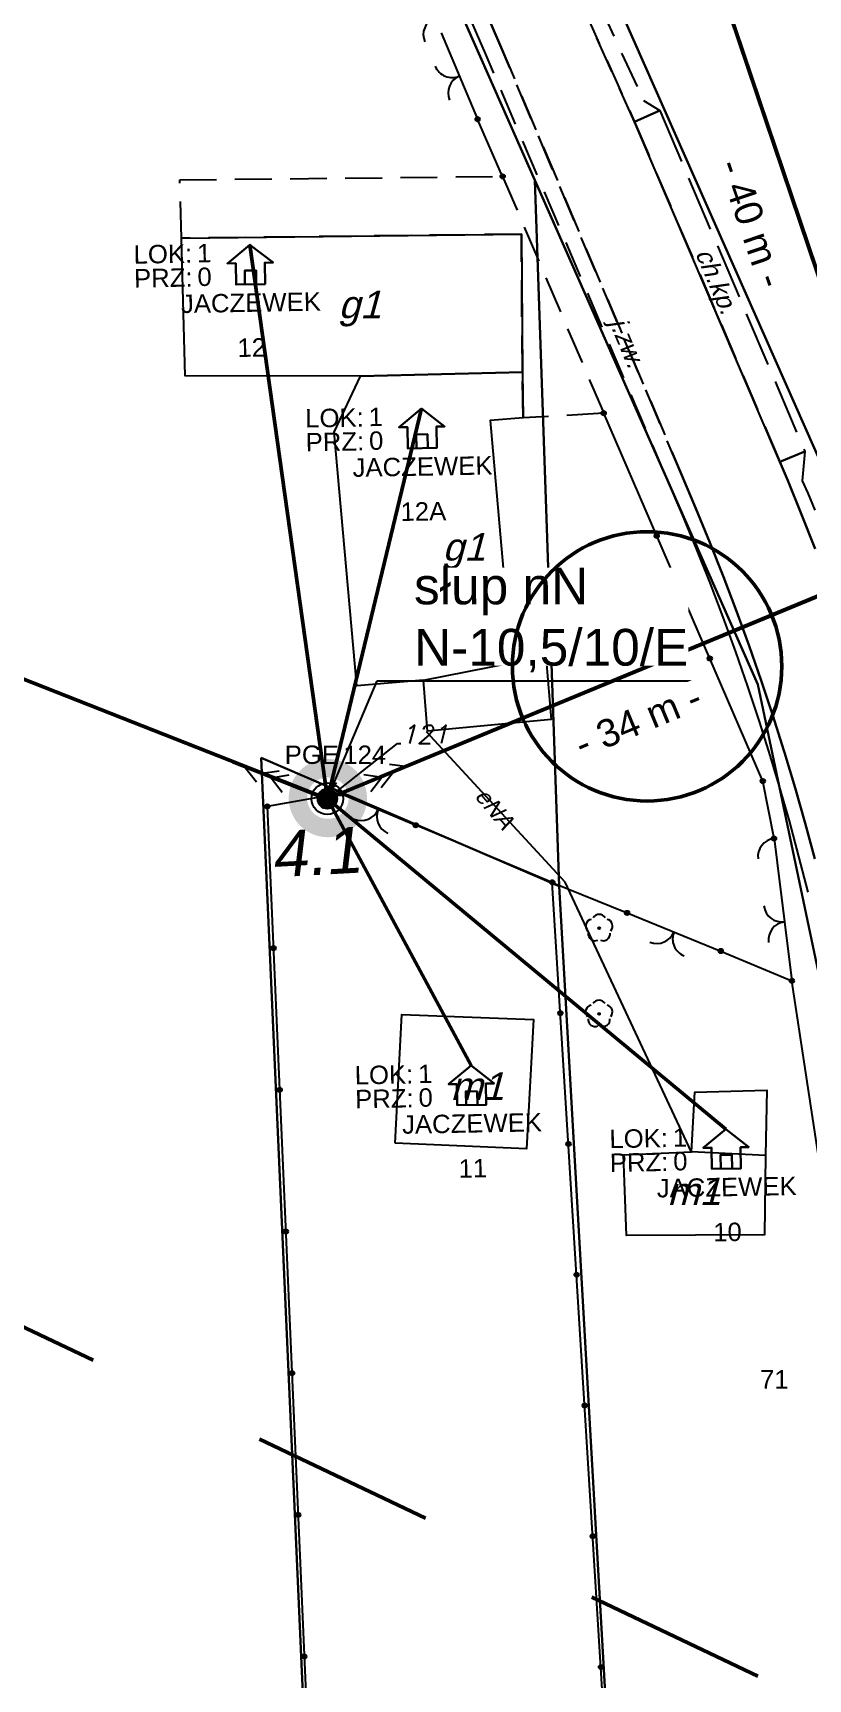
# Model space of a CAD drawing. Header units: metres. Extents: x 7542702 to 7555152, y 5804026 to 5815503.
# Drawn here: x 7549953.7 to 7549995.8, y 5805635.6 to 5805725.1 of the extents above; entities that cross this region are included whole.
import ezdxf
from ezdxf import colors
from ezdxf.entities.mleader import LeaderData, LeaderLine
from ezdxf.enums import TextEntityAlignment as Align
from ezdxf.math import Vec2, Vec3

# ---------------------------------------------------------------- set-up
doc = ezdxf.new("R2010")
doc.units = ezdxf.units.M
for name, pattern in [('4001', [0]), ('4002', [2, 1, -1]), ('4003', [3, 2, -1]), ('4004', [4, 3, -1])]:
    doc.linetypes.add(name, pattern=pattern)
doc.layers.add('!tele', color=30, linetype='Continuous', lineweight=50, plot=False)
for name, color, linetype, lineweight in [('!trafo', 6, '4002', 50), ('_KABEL_ABONENCKI_NAPOWIETRZNY', 104, 'Continuous', 50), ('_MUFA', 202, 'Continuous', 30), ('_numery slupow etap 4 cz. 2', 7, 'Continuous', 40), ('_PA_OPCJONALNE', 1, 'Continuous', 30), ('_PRZEWIESZENIA', 6, 'Continuous', 50), ('_SIEC_NAPOWIETRZNA', 5, 'Continuous', 50), ('_SLUP_DZIERZAWIONY_ENERGETYCZNY', 1, 'Continuous', 30)]:
    doc.layers.add(name, color=color, linetype=linetype, lineweight=lineweight)
for name, color, linetype in [('_MM mufy', 3, 'Continuous'), ('_MM opisy', 7, 'Continuous'), ('_MM slupy', 5, 'Continuous'), ('Budynki', 7, 'Continuous'), ('Budynki_projektowane', 1, 'Continuous'), ('Drogi', 135, 'Continuous'), ('Dzialki', 165, 'Continuous'), ('Elementy_budynkow', 7, 'Continuous'), ('Linie_napowietrzne', 184, 'Continuous'), ('makro-numeracja-punktow', 7, 'Continuous'), ('Ogrodzenia', 184, 'Continuous'), ('Roslinnosc', 104, 'Continuous'), ('SYSTEM', 250, 'Continuous'), ('Uz_Energia', 1, 'Continuous')]:
    doc.layers.add(name, color=color, linetype=linetype)
doc.layers.add('DIM', color=7, linetype='Continuous', plot=False)
doc.layers.get('_MUFA').off()
doc.styles.add('DYN_DIM', font='arial.ttf')
doc.styles.add('GeodText', font='romans.shx', dxfattribs={"oblique": 14.323945})
doc.styles.get("Standard").update_dxf_attribs({"font": 'arial.ttf'})
doc.dimstyles.new('opis linie', dxfattribs={"dimtxt": 1.5, "dimasz": 0.18, "dimexe": 0.18, "dimexo": 0.0625, "dimgap": 2.5, "dimtad": 4, "dimdec": 0, "dimzin": 0, "dimdsep": 46, "dimtxsty": 'Standard', "dimcen": 0.09, "dimse1": 1, "dimse2": 1, "dimsd1": 1, "dimsd2": 1, "dimclrt": 256, "dimadec": 0, "dimazin": 0, "dimtfac": 1, "dimtdec": 0, "dimtofl": 0, "dimtmove": 0, "dimatfit": 3, "dimfxl": 1, "dimtfill": 1, "dimtolj": 1, "dimtzin": 0, "dimarcsym": 0})
doc.dimstyles.get("Standard").update_dxf_attribs({"dimtxt": 0.18, "dimasz": 0.18, "dimexe": 0.18, "dimexo": 0.0625, "dimgap": 0.09, "dimtad": 0, "dimtih": 1, "dimtoh": 1, "dimdec": 4, "dimzin": 0, "dimdsep": 46, "dimtxsty": 'Standard', "dimcen": 0.09, "dimadec": 0, "dimazin": 0, "dimtfac": 1, "dimtdec": 4, "dimtofl": 0, "dimtmove": 0, "dimatfit": 3, "dimfxl": 1, "dimtolj": 1, "dimtzin": 0, "dimarcsym": 0})

# ---------------------------------------------------------------- blocks, each defined once
blk = doc.blocks.new('1422')
at = {"layer": 'Roslinnosc', "color": 104, "linetype": 'Continuous'}
blk.add_circle((0, 0), 0.1, dxfattribs=at)
for centre, start, end in [((-0.71, 0.23), 102.5, 221.75), ((0, 0.75), 30.19, 149.77), ((0.71, 0.23), 318.3, 77.49), ((-0.44, -0.61), 174.33, 293.45), ((0.44, -0.61), 246.24, 5.74)]:
    blk.add_arc(centre, 0.75, start, end, dxfattribs=at)
blk = doc.blocks.new('2283')
at = {"layer": 'Ogrodzenia', "color": 184, "linetype": 'Continuous'}
blk.add_line((0, 0), (0, 1), dxfattribs=at)
blk = doc.blocks.new('1283')
at = {"layer": 'Ogrodzenia', "color": 184, "linetype": 'Continuous'}
for centre, start, end in [((0, 2), 270, 0), ((0, -2), 0, 90)]:
    blk.add_arc(centre, 2, start, end, dxfattribs=at)
blk = doc.blocks.new('1281')
at = {"layer": 'Ogrodzenia', "color": 184, "linetype": 'Continuous'}
for radius in [0.24, 0.16, 0.08]:
    blk.add_circle((0, 0), radius, dxfattribs=at)
blk = doc.blocks.new('1284')
at = {"layer": 'Ogrodzenia', "color": 184, "linetype": 'Continuous'}
blk.add_arc((0, 2), 2, 270, 0, dxfattribs=at)
blk = doc.blocks.new('2284')
at = {"layer": 'Ogrodzenia', "color": 184, "linetype": 'Continuous'}
blk.add_line((0, 0), (0, 1), dxfattribs=at)
blk = doc.blocks.new('1367')
at = {"layer": 'Linie_napowietrzne', "color": 30, "linetype": 'Continuous'}
for p, q in [((-1, 7.8), (0, 9.53)), ((0, 0.5), (0, 10.5)), ((0, 7.8), (1.04, 5.99))]:
    blk.add_line(p, q, dxfattribs=at)
blk = doc.blocks.new('ADRES')
for points in [[(0.788, -2.148), (0.788, -2.148), (0.788, -0.992), (1.24, -0.992), (0, 0), (-1.24, -0.992), (-0.788, -0.992), (-0.788, -2.148), (0.788, -2.148), (0.788, -2.148)], [(-0.308, -2.148), (-0.308, -1.401), (0.308, -1.401), (0.308, -2.148)]]:
    blk.add_lwpolyline(points)
at = {"color": 212, "insert": (-3.147, -0.425), "char_height": 1, "width": 1e-16, "attachment_point": 6}
blk.add_mtext('LOK:  ', dxfattribs=at)
at = {"color": 4, "insert": (-3.147, -1.715), "char_height": 1, "width": 1e-16, "attachment_point": 6}
blk.add_mtext('PRZ: ', dxfattribs=at)
at = {"color": 7}
for tag, flags, p in [('ID_OBSZARU', 13, (29.072, 23.058)), ('WOJEWODZTWO', 13, (23.292, 19.95)), ('POWIAT', 13, (29.072, 18.509)), ('GMINA', 13, (29.072, 16.798)), ('TERC', 13, (29.072, 15.222)), ('SIMC', 13, (29.072, 13.421)), ('ULIC', 13, (29.072, 11.763)), ('SZEROKOSC_GEOGRAFICZNA', 13, (18.709, 10.184)), ('DLUGOSC_GEOGRAFICZNA', 13, (29.072, 8.247)), ('KATEGORIA_STAWKI_JEDNOSTKOWEJ_100', 13, (29.072, 4.774)), ('KWOTA_STAWKI_JEDNOSTKOWEJ_100', 13, (29.072, 2.893)), ('DOFINANSOWANIE_95', 13, (29.072, 0.866)), ('MIEJSCOWOSC', 12, (0, -3.645)), ('ULICA', 12, (0, -4.879)), ('NR_PORZADKOWY', 12, (0, -6.087))]:
    blk.add_attdef(tag, text='', height=1, dxfattribs=dict(at, flags=flags)).set_placement(p, align=Align.CENTER)
at = {"color": 1}
for tag, flags, p in [('ID_PA', 5, (29.072, 21.572)), ('RODZAJ_OBIEKTU', 5, (29.072, 6.626)), ('ZAPAS', 13, (29.072, -2.621))]:
    blk.add_attdef(tag, text='', height=1, dxfattribs=dict(at, flags=flags)).set_placement(p, align=Align.CENTER)
at = {"color": 212, "flags": 12}
blk.add_attdef('LICZBA_LOKALI', text='', height=1, dxfattribs=at).set_placement((-2.883, -0.425), align=Align.MIDDLE_LEFT)
at = {"color": 150, "flags": 12}
for tag, p in [('MUFA', (1.783, -0.925)), ('NUMER_WLOKNA', (1.859, -2.195))]:
    blk.add_attdef(tag, p, '', height=1, dxfattribs=at)
at = {"color": 7, "style": 'DYN_DIM', "flags": 13}
blk.add_attdef('ODC_FUNKCJONALNY', text='', height=1, dxfattribs=at).set_placement((29.072, -1.007), align=Align.CENTER)
at = {"color": 4, "flags": 12}
blk.add_attdef('LICZBA_SED_W_DANYM_PA', text='', height=1, dxfattribs=at).set_placement((-2.883, -1.715), align=Align.MIDDLE_LEFT)
blk = doc.blocks.new('1047')
at = {"layer": 'SYSTEM', "color": 250, "linetype": 'Continuous'}
blk.add_line((0, 1), (0, 11), dxfattribs=at)
blk = doc.blocks.new('1046')
at = {"layer": 'SYSTEM', "color": 250, "linetype": 'Continuous'}
for p, q in [((0, 1), (0, 11)), ((-1, 4.8), (0, 6.5)), ((1, 4.8), (0, 6.5))]:
    blk.add_line(p, q, dxfattribs=at)
blk = doc.blocks.new('SLUP_DZIERZAWIONY')
h = blk.add_hatch(color=256)
h.dxf.hatch_style = 1
h.paths.add_polyline_path([(0.527, 0, 1), (-0.527, 0, 1)])
at = {"lineweight": 30}
blk.add_circle((0, 0), 0.527, dxfattribs=at)
at = {"color": 7, "style": 'DYN_DIM', "flags": 13}
blk.add_attdef('ODC_FUNKCJONALNY', text='', height=1, dxfattribs=at).set_placement((0.359, 3.33), align=Align.CENTER)
at = {"color": 7, "flags": 12}
blk.add_attdef('WLASCICIEL', text='', height=1, dxfattribs=at).set_placement((0.631, 1.893), align=Align.RIGHT)
blk.add_attdef('SLUP_NUMER', (0.867, 1.893), '', height=1, dxfattribs=at)
blk.add_attdef('TYP', text='', height=1, dxfattribs=at).set_placement((0, -2.825), align=Align.CENTER)
blk = doc.blocks.new('MUFA_II')
at = {"layer": '_MM mufy'}
h = blk.add_hatch(color=256, dxfattribs=at)
h.dxf.hatch_style = 1
h.paths.add_polyline_path([(2.152, 0.122, 1), (-2.098, -0.052, 1)])
h.paths.add_polyline_path([(-1.099, -0.011, -1), (1.153, 0.081, -1)], flags=16)
h.paths.add_polyline_path([(-0.829, 0, -1), (0.883, 0.07, -1)], flags=0)
blk = doc.blocks.new('ZN')
at = {"layer": '_MM slupy', "transparency": 33554687}
h = blk.add_hatch(color=256, dxfattribs=at)
h.dxf.hatch_style = 1
h.paths.add_polyline_path([(0, -0.857), (0, 0.857, 1)])
at = {"layer": '_MM slupy'}
blk.add_circle((0, 0), 0.857, dxfattribs=at)
blk = doc.blocks.new('E')
at = {"layer": '_MM slupy'}
h = blk.add_hatch(color=256, dxfattribs=at)
h.dxf.hatch_style = 1
h.paths.add_polyline_path([(0.266, 0.372, 1), (-0.266, -0.372, 1)])
for radius in [0.857, 0.457]:
    blk.add_circle((0, 0), radius, dxfattribs=at)
blk = doc.blocks.new('*D173')
at = {"layer": 'Defpoints', "color": 0}
for p in [(7550001.52, 5805696.65), (7549969.387, 5805684.184), (7549969.674, 5805683.491)]:
    blk.add_point(p, dxfattribs=at)
at = {"layer": 'DIM', "insert": (7549986.558, 5805687.745), "char_height": 1.5, "attachment_point": 5, "rotation": 22.45101, "bg_fill": 3, "box_fill_scale": 1.1, "bg_fill_color": 9, "bg_fill_true_color": 13158600, "bg_fill_transparency": 0}
blk.add_mtext('\\A1;- 34 m -', dxfattribs=at)
blk = doc.blocks.new('*D174')
at = {"layer": 'Defpoints', "color": 0}
for p in [(7549928.641, 5805700.457), (7549928.366, 5805699.759), (7549969.674, 5805683.491)]:
    blk.add_point(p, dxfattribs=at)
at = {"layer": 'DIM', "insert": (7549948.104, 5805689.299), "char_height": 1.5, "attachment_point": 5, "rotation": 338.50386, "bg_fill": 3, "box_fill_scale": 1.1, "bg_fill_color": 9, "bg_fill_true_color": 13158600, "bg_fill_transparency": 0}
blk.add_mtext('\\A1;- 44 m -', dxfattribs=at)
blk = doc.blocks.new('*D184')
at = {"layer": 'Defpoints', "color": 0}
for p in [(7549988.743, 5805734.513), (7549989.454, 5805734.753), (7550001.52, 5805696.65)]:
    blk.add_point(p, dxfattribs=at)
at = {"layer": 'DIM', "insert": (7549992.748, 5805714.777), "char_height": 1.5, "attachment_point": 5, "rotation": 288.64714, "bg_fill": 3, "box_fill_scale": 1.1, "bg_fill_color": 9, "bg_fill_true_color": 13158600, "bg_fill_transparency": 0}
blk.add_mtext('\\A1;- 40 m -', dxfattribs=at)
blk = doc.blocks.new('q')
at = {"layer": '_MM slupy'}
blk.add_blockref('ZN', (0, 0), dxfattribs=at)
at = {"layer": '_MM opisy'}
ml = blk.add_multileader_mtext('Standard', dxfattribs=at)
ml.set_content('\\pxql;słup nN\\PP-10/ZN', color=256)
ml.set_leader_properties()
ml.build(insert=Vec2(0, 0))
ml.multileader.update_dxf_attribs({"has_text_frame": 1, "text_left_attachment_type": 5, "text_right_attachment_type": 5, "dogleg_length": 1, "arrow_head_size": 1})
ctx = ml.context
ctx.base_point, ctx.char_height, ctx.arrow_head_size, ctx.landing_gap_size, ctx.plane_origin = Vec3(3.754, 5.901), 2, 1, 1, Vec3(1.717, -1.42)
ctx.left_attachment, ctx.right_attachment = 5, 5
notes = []
notes.append((ctx, [(0, (1, 1, 0), (2.754, 5.901), (1, 0), 1, [(0, [(0, 0), (2.754, 5.901)], 0, [])])]))
ctx.mtext.insert, ctx.mtext.flow_direction = Vec3(4.754, 11.703), 5
ctx.mtext.has_bg_fill, ctx.mtext.bg_color, ctx.mtext.bg_scale_factor, ctx.mtext.bg_transparency, ctx.mtext.use_window_bg_color = 1, -1023410175, 1, 0, 1
for ctx, leaders in notes:
    for number, flags, end, landing, length, lines in leaders:
        leader = LeaderData()
        leader.index, (leader.has_last_leader_line, leader.has_dogleg_vector, leader.attachment_direction) = number, flags
        leader.last_leader_point, leader.dogleg_vector, leader.dogleg_length = Vec3(end), Vec3(landing), length
        for number, points, colour, breaks in lines:
            line = LeaderLine()
            line.index, line.vertices, line.color, line.breaks = number, Vec3.list(points), colors.encode_raw_color(colour), breaks
            leader.lines.append(line)
        ctx.leaders.append(leader)

msp = doc.modelspace()

# ---------------------------------------------------------------- linework, layer by layer
at = {"layer": '!tele', "elevation": 142.33}
msp.add_lwpolyline([(7549932.796, 5805802.185), (7549973.35, 5805778.88), (7549988.743, 5805734.513), (7550001.52, 5805696.65), (7550011.499, 5805662.56), (7550042.39, 5805662.092), (7550072.263, 5805661.67), (7550095.77, 5805639.131), (7550131.022, 5805607.342), (7550177.553, 5805591.714), (7550226.66, 5805569.9), (7550259.5, 5805546.21), (7550307.73, 5805547.85), (7550356.119, 5805549.104)], dxfattribs=at)
at = {"layer": '!tele'}
msp.add_lwpolyline([(7549928.366, 5805699.759), (7549969.674, 5805683.491), (7550001.52, 5805696.65)], dxfattribs=at)
at = {"layer": '!trafo', "ltscale": 10}
msp.add_lwpolyline([(7549210.971, 5805971.742), (7549186.513, 5805890.923), (7549758.635, 5805772.476), (7549780.177, 5805723.462), (7549839.54, 5805708.795), (7550034.639, 5805616.037), (7550225.719, 5805531.112), (7550299.469, 5805504.294), (7550434.677, 5805495.355), (7550436.912, 5805580.279), (7550233.541, 5805622.741), (7550079.336, 5805684.2), (7550017.878, 5805761.302), (7549900.998, 5805869.425)], close=True, dxfattribs=at)
at = {"layer": '_KABEL_ABONENCKI_NAPOWIETRZNY'}
for points in [[(7549965.465, 5805713.603), (7549969.674, 5805683.491)], [(7549974.791, 5805704.697), (7549969.674, 5805683.491)], [(7549977.48, 5805668.988), (7549969.674, 5805683.491)], [(7549991.321, 5805665.528), (7549969.674, 5805683.491)]]:
    msp.add_lwpolyline(points, dxfattribs=at)
at = {"layer": '_SIEC_NAPOWIETRZNA'}
for points in [[(7550001.508, 5805696.664), (7549988.743, 5805734.513), (7549973.35, 5805778.88), (7549932.796, 5805802.185)], [(7549969.674, 5805683.491), (7549928.366, 5805699.759)], [(7550001.508, 5805696.664), (7549969.674, 5805683.491)]]:
    msp.add_lwpolyline(points, dxfattribs=at)
at = {"layer": 'Budynki', "color": 7, "linetype": '4001'}
for points in [[(7549961.75, 5805713.96, 0), (7549980.22, 5805714.18, 0), (7549980.27, 5805706.68, 0), (7549971.47, 5805706.46, 0), (7549961.95, 5805706.48, 0), (7549961.75, 5805713.96, 0)], [(7549970.05, 5805703.41, 0), (7549971.47, 5805706.46, 0), (7549980.27, 5805706.68, 0), (7549980.31, 5805704.19, 0), (7549978.52, 5805704.05, 0), (7549979.68, 5805690.87, 0), (7549981.57, 5805691.02, 0), (7549981.84, 5805687.79, 0), (7549975.12, 5805687.17, 0), (7549974.89, 5805689.93, 0), (7549971.27, 5805689.62, 0), (7549970.05, 5805703.41, 0)], [(7549973.36, 5805664.77, 0), (7549973.72, 5805671.76, 0), (7549980.88, 5805671.5, 0), (7549980.5, 5805664.46, 0), (7549973.36, 5805664.77, 0)], [(7549985.76, 5805664.14, 0), (7549989.46, 5805664.29, 0), (7549989.64, 5805667.55, 0), (7549993.55, 5805667.65, 0), (7549993.49, 5805664.1, 0), (7549993.43, 5805659.78, 0), (7549985.93, 5805659.75, 0), (7549985.76, 5805664.14, 0)]]:
    msp.add_polyline3d(points, dxfattribs=at)
at = {"layer": 'Budynki_projektowane', "color": 1, "linetype": '4003'}
msp.add_polyline3d([(7549980.31, 5805704.19, 0), (7549980.27, 5805706.68, 0), (7549980.22, 5805714.18, 0), (7549961.75, 5805713.96, 0), (7549961.65, 5805717.13, 0), (7549979.2, 5805717.32, 0), (7549984.69, 5805704.45, 0), (7549980.31, 5805704.19, 0)], dxfattribs=at)
at = {"layer": 'Drogi', "color": 8, "linetype": '4003'}
for p, q in [((7549978.26, 5805724), (7549967.93, 5805748.03)), ((7549968.82, 5805748.22), (7549979.06, 5805724.46)), ((7549979.06, 5805724.46), (7549968.82, 5805748.22)), ((7549986.37, 5805720.28), (7549983.63, 5805726.37)), ((7549983.63, 5805726.37), (7549986.37, 5805720.28)), ((7549984.4, 5805726.75), (7549986.86, 5805721.44)), ((7549979.06, 5805724.46), (7549988.92, 5805701.11)), ((7549988.92, 5805701.11), (7549979.06, 5805724.46)), ((7549988.14, 5805700.85), (7549978.26, 5805724)), ((7549987.74, 5805720.9), (7549986.37, 5805720.28)), ((7549986.86, 5805721.44), (7549987.74, 5805720.9)), ((7549986.37, 5805720.28), (7549994.27, 5805701.8)), ((7549994.27, 5805701.8), (7549995.62, 5805702.37)), ((7549995.62, 5805702.37), (7549995.48, 5805700.78)), ((7549988.92, 5805701.11), (7549989.706, 5805699.271)), ((7549989.706, 5805699.271), (7549988.92, 5805701.11)), ((7549994.692, 5805700.795), (7549994.27, 5805701.8)), ((7549994.27, 5805701.8), (7549994.692, 5805700.795)), ((7549988.177, 5805700.765), (7549988.14, 5805700.85)), ((7549988.971, 5805698.929), (7549988.177, 5805700.765)), ((7549995.447, 5805698.943), (7549994.692, 5805700.795)), ((7549994.692, 5805700.795), (7549995.447, 5805698.943)), ((7549995.48, 5805700.78), (7549995.777, 5805700.094)), ((7549995.777, 5805700.094), (7549996.167, 5805699.173)), ((7549989.737, 5805697.081), (7549988.971, 5805698.929)), ((7549989.706, 5805699.271), (7549990.467, 5805697.422)), ((7549990.467, 5805697.422), (7549989.706, 5805699.271)), ((7549996.177, 5805697.081), (7549995.447, 5805698.943)), ((7549995.447, 5805698.943), (7549996.177, 5805697.081)), ((7549990.476, 5805695.223), (7549989.737, 5805697.081)), ((7549990.467, 5805697.422), (7549991.202, 5805695.561)), ((7549991.202, 5805695.561), (7549990.467, 5805697.422)), ((7549991.188, 5805693.354), (7549990.476, 5805695.223)), ((7549991.202, 5805695.561), (7549991.911, 5805693.691)), ((7549991.911, 5805693.691), (7549991.202, 5805695.561)), ((7549991.873, 5805691.475), (7549991.188, 5805693.354)), ((7549991.911, 5805693.691), (7549992.594, 5805691.812)), ((7549992.594, 5805691.812), (7549991.911, 5805693.691)), ((7549992.529, 5805689.586), (7549991.873, 5805691.475)), ((7549992.594, 5805691.812), (7549993.25, 5805689.922)), ((7549993.25, 5805689.922), (7549992.594, 5805691.812)), ((7549993.158, 5805687.687), (7549992.529, 5805689.586)), ((7549993.25, 5805689.922), (7549993.88, 5805688.024)), ((7549993.88, 5805688.024), (7549993.25, 5805689.922)), ((7549993.76, 5805685.78), (7549993.158, 5805687.687)), ((7549993.88, 5805688.024), (7549994.484, 5805686.117)), ((7549994.484, 5805686.117), (7549993.88, 5805688.024)), ((7549994.484, 5805686.117), (7549994.52, 5805686)), ((7549994.52, 5805686), (7549994.484, 5805686.117)), ((7549994.52, 5805686), (7549995.095, 5805684.084)), ((7549995.095, 5805684.084), (7549994.52, 5805686)), ((7549994.232, 5805684.208), (7549993.76, 5805685.78)), ((7549994.782, 5805682.286), (7549994.232, 5805684.208)), ((7549995.095, 5805684.084), (7549995.643, 5805682.161)), ((7549995.643, 5805682.161), (7549995.095, 5805684.084)), ((7549995.304, 5805680.355), (7549994.782, 5805682.286)), ((7549995.643, 5805682.161), (7549996.164, 5805680.23)), ((7549996.164, 5805680.23), (7549995.643, 5805682.161)), ((7549995.798, 5805678.417), (7549995.304, 5805680.355))]:
    msp.add_line(p, q, dxfattribs=at)
at = {"layer": 'Drogi', "color": 8, "linetype": '4004'}
for p, q in [((7549986.37, 5805720.28), (7549987.74, 5805720.9)), ((7549987.74, 5805720.9), (7549995.62, 5805702.37)), ((7549994.27, 5805701.8), (7549986.37, 5805720.28)), ((7549995.62, 5805702.37), (7549994.27, 5805701.8))]:
    msp.add_line(p, q, dxfattribs=at)
at = {"layer": 'Drogi', "color": 8, "linetype": '4001'}
msp.add_line((7549994.27, 5805701.8), (7549986.37, 5805720.28), dxfattribs=at)
at = {"layer": 'Dzialki'}
for p, q in [((7549948.74, 5805789.91), (7549980.95, 5805717.12)), ((7549980.95, 5805717.12), (7549948.74, 5805789.91)), ((7550000.72, 5805692.17), (7549980.21, 5805738.56)), ((7549980.21, 5805738.56), (7550000.72, 5805692.17)), ((7549980.95, 5805717.12), (7549982.27, 5805678.74)), ((7549980.95, 5805717.12), (7549993.06, 5805689.7)), ((7549982.27, 5805678.74), (7549980.95, 5805717.12)), ((7549993.06, 5805689.7), (7549980.95, 5805717.12)), ((7549993.06, 5805689.7), (7549998.28, 5805664.89)), ((7549998.28, 5805664.89), (7549993.06, 5805689.7)), ((7549982.27, 5805678.74), (7549966.07, 5805685.71)), ((7549966.07, 5805685.71), (7549970.25, 5805592.31)), ((7549966.07, 5805685.71), (7549982.27, 5805678.74)), ((7549970.25, 5805592.31), (7549966.07, 5805685.71)), ((7549982.27, 5805678.74), (7549987.5, 5805586.84)), ((7549987.5, 5805586.84), (7549982.27, 5805678.74))]:
    msp.add_line(p, q, dxfattribs=at)
at = {"layer": 'Elementy_budynkow', "color": 7, "linetype": '4001'}
for points in [[(7549974.89, 5805689.93, 0), (7549979.68, 5805690.87, 0), (7549981.57, 5805691.02, 0), (7549981.84, 5805687.79, 0), (7549975.12, 5805687.17, 0), (7549974.89, 5805689.93, 0)], [(7549989.64, 5805667.55, 0), (7549993.55, 5805667.65, 0), (7549993.49, 5805664.1, 0), (7549989.46, 5805664.29, 0), (7549989.64, 5805667.55, 0)]]:
    msp.add_polyline3d(points, dxfattribs=at)
at = {"layer": 'Ogrodzenia', "color": 184, "linetype": '4001'}
for p, q in [((7549979.2, 5805717.32), (7549977.84, 5805720.43)), ((7549993.34, 5805684.45), (7549984.69, 5805704.45)), ((7549993.95, 5805681.33), (7549993.34, 5805684.45)), ((7549970.39, 5805683.78), (7549966.411, 5805683.071)), ((7549966.411, 5805683.071), (7549969.09, 5805621.46)), ((7549981.898, 5805678.947), (7549974.48, 5805682.05)), ((7549981.898, 5805678.947), (7549985.967, 5805677.287)), ((7549985.42, 5805622.07), (7549981.898, 5805678.947)), ((7549985.967, 5805677.287), (7549991.054, 5805675.213)), ((7549991.054, 5805675.213), (7549994.92, 5805673.59)), ((7549998.02, 5805653.12), (7549994.92, 5805673.59))]:
    msp.add_line(p, q, dxfattribs=at)
at = {"layer": 'Uz_Energia', "color": 1, "linetype": '4001'}
for p, q in [((7549982.598, 5805678.962, 142.958), (7549975.07, 5805687.12)), ((7549989.457, 5805664.286), (7549982.598, 5805678.962, 142.958))]:
    msp.add_line(p, q, dxfattribs=at)

# ---------------------------------------------------------------- block references
at = {"layer": '_MUFA'}
msp.add_blockref('MUFA_II', (7549969.674, 5805683.491), dxfattribs=at)
at = {"layer": '_PA_OPCJONALNE'}
ref = msp.add_blockref('ADRES', (7549965.465, 5805713.603), dxfattribs=dict(at, rotation=1))
ref.add_attrib('MIEJSCOWOSC', 'JACZEWEK', dxfattribs={"layer": '0', "color": 7, "height": 1, "rotation": 1, "flags": 12}).set_placement((7549965.529, 5805709.958), align=Align.CENTER)
ref.add_attrib('NR_PORZADKOWY', '12', dxfattribs={"layer": '0', "color": 7, "height": 1, "rotation": 1, "flags": 12}).set_placement((7549965.571, 5805707.517), align=Align.CENTER)
ref.add_attrib('LICZBA_LOKALI', '1', (7549962.599, 5805712.647), dxfattribs={"layer": '0', "color": 212, "height": 1, "rotation": 1, "flags": 12})
ref.add_attrib('LICZBA_SED_W_DANYM_PA', '0', (7549962.621, 5805711.358), dxfattribs={"layer": '0', "color": 4, "height": 1, "rotation": 1, "flags": 12})
ref = msp.add_blockref('ADRES', (7549974.791, 5805704.697), dxfattribs=dict(at, rotation=1))
ref.add_attrib('MIEJSCOWOSC', 'JACZEWEK', dxfattribs={"layer": '0', "color": 7, "height": 1, "rotation": 1, "flags": 12}).set_placement((7549974.855, 5805701.052), align=Align.CENTER)
ref.add_attrib('NR_PORZADKOWY', '12A', dxfattribs={"layer": '0', "color": 7, "height": 1, "rotation": 1, "flags": 12}).set_placement((7549974.898, 5805698.611), align=Align.CENTER)
ref.add_attrib('LICZBA_LOKALI', '1', (7549971.925, 5805703.741), dxfattribs={"layer": '0', "color": 212, "height": 1, "rotation": 1, "flags": 12})
ref.add_attrib('LICZBA_SED_W_DANYM_PA', '0', (7549971.948, 5805702.451), dxfattribs={"layer": '0', "color": 4, "height": 1, "rotation": 1, "flags": 12})
ref = msp.add_blockref('ADRES', (7549977.48, 5805668.988), dxfattribs=dict(at, rotation=1))
ref.add_attrib('MIEJSCOWOSC', 'JACZEWEK', dxfattribs={"layer": '0', "color": 7, "height": 1, "rotation": 1, "flags": 12}).set_placement((7549977.544, 5805665.344), align=Align.CENTER)
ref.add_attrib('NR_PORZADKOWY', '11', dxfattribs={"layer": '0', "color": 7, "height": 1, "rotation": 1, "flags": 12}).set_placement((7549977.586, 5805662.902), align=Align.CENTER)
ref.add_attrib('LICZBA_LOKALI', '1', (7549974.614, 5805668.033), dxfattribs={"layer": '0', "color": 212, "height": 1, "rotation": 1, "flags": 12})
ref.add_attrib('LICZBA_SED_W_DANYM_PA', '0', (7549974.636, 5805666.743), dxfattribs={"layer": '0', "color": 4, "height": 1, "rotation": 1, "flags": 12})
ref = msp.add_blockref('ADRES', (7549991.321, 5805665.528), dxfattribs=dict(at, rotation=1))
ref.add_attrib('MIEJSCOWOSC', 'JACZEWEK', dxfattribs={"layer": '0', "color": 7, "height": 1, "rotation": 1, "flags": 12}).set_placement((7549991.385, 5805661.883), align=Align.CENTER)
ref.add_attrib('NR_PORZADKOWY', '10', dxfattribs={"layer": '0', "color": 7, "height": 1, "rotation": 1, "flags": 12}).set_placement((7549991.427, 5805659.441), align=Align.CENTER)
ref.add_attrib('LICZBA_LOKALI', '1', (7549988.455, 5805664.572), dxfattribs={"layer": '0', "color": 212, "height": 1, "rotation": 1, "flags": 12})
ref.add_attrib('LICZBA_SED_W_DANYM_PA', '0', (7549988.477, 5805663.282), dxfattribs={"layer": '0', "color": 4, "height": 1, "rotation": 1, "flags": 12})
at = {"layer": '_SLUP_DZIERZAWIONY_ENERGETYCZNY'}
msp.add_blockref('SLUP_DZIERZAWIONY', (7549969.674, 5805683.491), dxfattribs=at).add_auto_attribs({'WLASCICIEL': 'PGE', 'SLUP_NUMER': '124'})
at = {"layer": 'Linie_napowietrzne', "color": 1, "xscale": 0.5, "yscale": 0.5, "zscale": 0.5}
for name, rotation in [('1046', 68.48397), ('1046', 292.530363), ('1047', 68.48397), ('1047', 292.530363)]:
    msp.add_blockref(name, (7549969.635, 5805683.423), dxfattribs=dict(at, rotation=rotation))
at = {"layer": 'Linie_napowietrzne', "color": 30, "xscale": 0.5, "yscale": 0.5, "zscale": 0.5}
for rotation in [292.538143, 292.538143, 68.39993900000002, 68.39993900000002]:
    msp.add_blockref('1367', (7549969.64, 5805683.42), dxfattribs=dict(at, rotation=rotation))
at = {"layer": 'Ogrodzenia', "color": 184}
for name, p, xscale, yscale, zscale, rotation in [('1284', (7549975.5, 5805725.95), 0.4999999999999999, 0.4999999999999999, 0.4999999999999999, 202.8645079999998), ('1283', (7549976.845, 5805722.775), 0.4999999999999998, 0.4999999999999998, 0.4999999999999998, 202.9918539999998), ('1283', (7549972.435, 5805682.915), 0.5, 0.5, 0.5, 247.07247), ('1284', (7549993.95, 5805681.33), 0.5, 0.5, 0.5, 186.9112269999997), ('1283', (7549994.515, 5805676.8), 0.4999999999999998, 0.4999999999999998, 0.4999999999999998, 187.1909109999998), ('1283', (7549988.51, 5805676.25), 0.5, 0.5, 0.5, 247.818987)]:
    msp.add_blockref(name, p, dxfattribs=dict(at, xscale=xscale, yscale=yscale, zscale=zscale, rotation=rotation))
for name, p, xscale, yscale, rotation in [('2283', (7549975.85, 5805725.12), 0.4999999999999998, 5.094723, 202.9918539999998), ('2283', (7549970.39, 5805683.78), 0.5, 4.440833, 247.07247), ('2284', (7549993.95, 5805681.33), 0.5, 1.329662, 186.9112269999997), ('2283', (7549994.11, 5805680.01), 0.4999999999999998, 6.470896, 187.1909109999998), ('2283', (7549985.967, 5805677.287), 0.5, 5.493546, 247.818987)]:
    msp.add_blockref(name, p, dxfattribs=dict(at, xscale=xscale, yscale=yscale, rotation=rotation))
at = {"layer": 'Ogrodzenia', "color": 184, "xscale": 0.5, "yscale": 0.5, "zscale": 0.5}
for p in [(7549977.84, 5805720.43), (7549979.2, 5805717.32), (7549984.69, 5805704.45), (7549987.573, 5805697.783), (7549990.457, 5805691.117), (7549993.34, 5805684.45), (7549993.34, 5805684.45), (7549970.39, 5805683.78), (7549966.411, 5805683.071), (7549966.411, 5805683.071), (7549974.48, 5805682.05), (7549993.95, 5805681.33), (7549981.898, 5805678.947), (7549981.898, 5805678.947), (7549981.898, 5805678.947), (7549985.967, 5805677.287), (7549985.967, 5805677.287), (7549966.746, 5805675.37), (7549991.054, 5805675.213), (7549991.054, 5805675.213), (7549994.92, 5805673.59), (7549994.92, 5805673.59), (7549982.338, 5805671.837), (7549967.081, 5805667.668), (7549982.779, 5805664.728), (7549967.416, 5805659.967), (7549983.219, 5805657.618), (7549967.751, 5805652.265), (7549983.659, 5805650.509), (7549968.085, 5805644.564), (7549984.099, 5805643.399), (7549968.42, 5805636.863), (7549984.539, 5805636.289)]:
    msp.add_blockref('1281', p, dxfattribs=at)
at = {"layer": 'Roslinnosc', "color": 104, "xscale": 0.5, "yscale": 0.5, "zscale": 0.5}
for p in [(7549984.445, 5805676.454, 143.076), (7549984.438, 5805671.794, 143.101)]:
    msp.add_blockref('1422', p, dxfattribs=at)

# ---------------------------------------------------------------- texts
at = {"layer": '_numery slupow etap 4 cz. 2', "oblique": 10}
msp.add_text('4.1', height=2.5, rotation=3.17147, dxfattribs=at).set_placement((7549966.673, 5805679.212))
at = {"layer": 'Budynki', "color": 7, "oblique": 15}
for s, p in [('g1', (7549970.276, 5805709.611)), ('g1', (7549975.931, 5805696.431)), ('m1', (7549976.362, 5805667.121)), ('m1', (7549988.142, 5805661.401))]:
    msp.add_text(s, height=1.5, rotation=359.97, dxfattribs=at).set_placement(p)
at = {"layer": 'Drogi', "color": 8, "oblique": 15}
for s, rotation, p in [('ch.kp.', 293.14617, (7549989.65, 5805713.156)), ('j.zw.', 292.71021, (7549984.974, 5805709.393))]:
    msp.add_text(s, height=1, rotation=rotation, dxfattribs=at).set_placement(p)
at = {"layer": 'Dzialki'}
msp.add_text('71', height=1, dxfattribs=at).set_placement((7549993.186, 5805651.43))
at = {"layer": 'makro-numeracja-punktow', "color": 6, "insert": (7549973.674, 5805686.491), "char_height": 1, "attachment_point": 7, "line_spacing_factor": 0.8, "style": 'GeodText'}
msp.add_mtext('121', dxfattribs=at)
at = {"layer": 'Uz_Energia', "color": 1, "oblique": 15}
msp.add_text('eNA', height=0.9, rotation=309.66785, dxfattribs=at).set_placement((7549977.634, 5805683.621))

# ---------------------------------------------------------------- leaders
at = {"layer": 'makro-numeracja-punktow', "color": 6, "has_arrowhead": 0, "annotation_type": 0, "has_hookline": 1, "hookline_direction": 0, "text_width": 2.191}
msp.add_leader([(7549969.674, 5805683.491), (7549973.494, 5805686.491), (7549973.674, 5805686.491)], dimstyle='Standard', dxfattribs=at)

# ---------------------------------------------------------------- next in the draw order: block references
at = {"layer": '!tele', "rotation": 288.6471443674744}
msp.add_blockref('q', (7549988.743, 5805734.513), dxfattribs=at)

# ---------------------------------------------------------------- next in the draw order: leaders
at = {"layer": '_MM opisy'}
ml = msp.add_multileader_mtext('Standard', dxfattribs=at)
ml.set_content('\\pxql;słup nN\\PN-10,5/10/E', color=256)
ml.set_leader_properties()
ml.build(insert=Vec2(0, 0))
ml.multileader.update_dxf_attribs({"has_text_frame": 1, "text_left_attachment_type": 5, "text_right_attachment_type": 5, "dogleg_length": 1, "arrow_head_size": 1})
ctx = ml.context
ctx.base_point, ctx.char_height, ctx.arrow_head_size, ctx.landing_gap_size, ctx.plane_origin = Vec3(7549973.383, 5805689.897), 2, 1, 1, Vec3(7549971.391, 5805682.07)
ctx.left_attachment, ctx.right_attachment = 5, 5
notes = []
notes.append((ctx, [(0, (1, 1, 0), (7549972.383, 5805689.897), (1, 0), 1, [(0, [(7549969.674, 5805683.491), (7549972.383, 5805689.897)], 0, [])])]))
ctx.mtext.insert, ctx.mtext.flow_direction = Vec3(7549974.383, 5805696.06), 5
ctx.mtext.has_bg_fill, ctx.mtext.bg_color, ctx.mtext.bg_scale_factor, ctx.mtext.bg_transparency, ctx.mtext.use_window_bg_color = 1, -1023410175, 1, 0, 1
for ctx, leaders in notes:
    for number, flags, end, landing, length, lines in leaders:
        leader = LeaderData()
        leader.index, (leader.has_last_leader_line, leader.has_dogleg_vector, leader.attachment_direction) = number, flags
        leader.last_leader_point, leader.dogleg_vector, leader.dogleg_length = Vec3(end), Vec3(landing), length
        for number, points, colour, breaks in lines:
            line = LeaderLine()
            line.index, line.vertices, line.color, line.breaks = number, Vec3.list(points), colors.encode_raw_color(colour), breaks
            leader.lines.append(line)
        ctx.leaders.append(leader)

# ---------------------------------------------------------------- next in the draw order: block references
msp.add_blockref('E', (7549969.674, 5805683.491))

# ---------------------------------------------------------------- next in the draw order: dimensions: what is measured, and where the dimension line sits
at = {"layer": 'DIM'}
dim = msp.add_aligned_dim(p1=(7550001.52, 5805696.65), p2=(7549969.674, 5805683.491), distance=-0.75, dimstyle='opis linie', override={"dimpost": '- <> m -'}, dxfattribs=at)
dim.commit()
dim.dimension.update_dxf_attribs({"geometry": '*D173', "text_midpoint": (7549986.558, 5805687.745)})

# ---------------------------------------------------------------- next in the draw order: dimensions: what is measured, and where the dimension line sits
for p1, p2, picture, middle in [((7550001.52, 5805696.65), (7549988.743, 5805734.513), '*D184', (7549992.748, 5805714.777)), ((7549969.674, 5805683.491), (7549928.366, 5805699.759), '*D174', (7549948.104, 5805689.299))]:
    dim = msp.add_aligned_dim(p1=p1, p2=p2, distance=-0.75, dimstyle='opis linie', override={"dimpost": '- <> m -'}, dxfattribs=at)
    dim.commit()
    dim.dimension.update_dxf_attribs({"geometry": picture, "text_midpoint": middle})

# ---------------------------------------------------------------- next in the draw order: linework, layer by layer
at = {"layer": '_PRZEWIESZENIA', "color": 3}
msp.add_circle((7549987.05, 5805690.687, 122.55), 7.32, dxfattribs=at)

doc.saveas('drawing.dxf')
